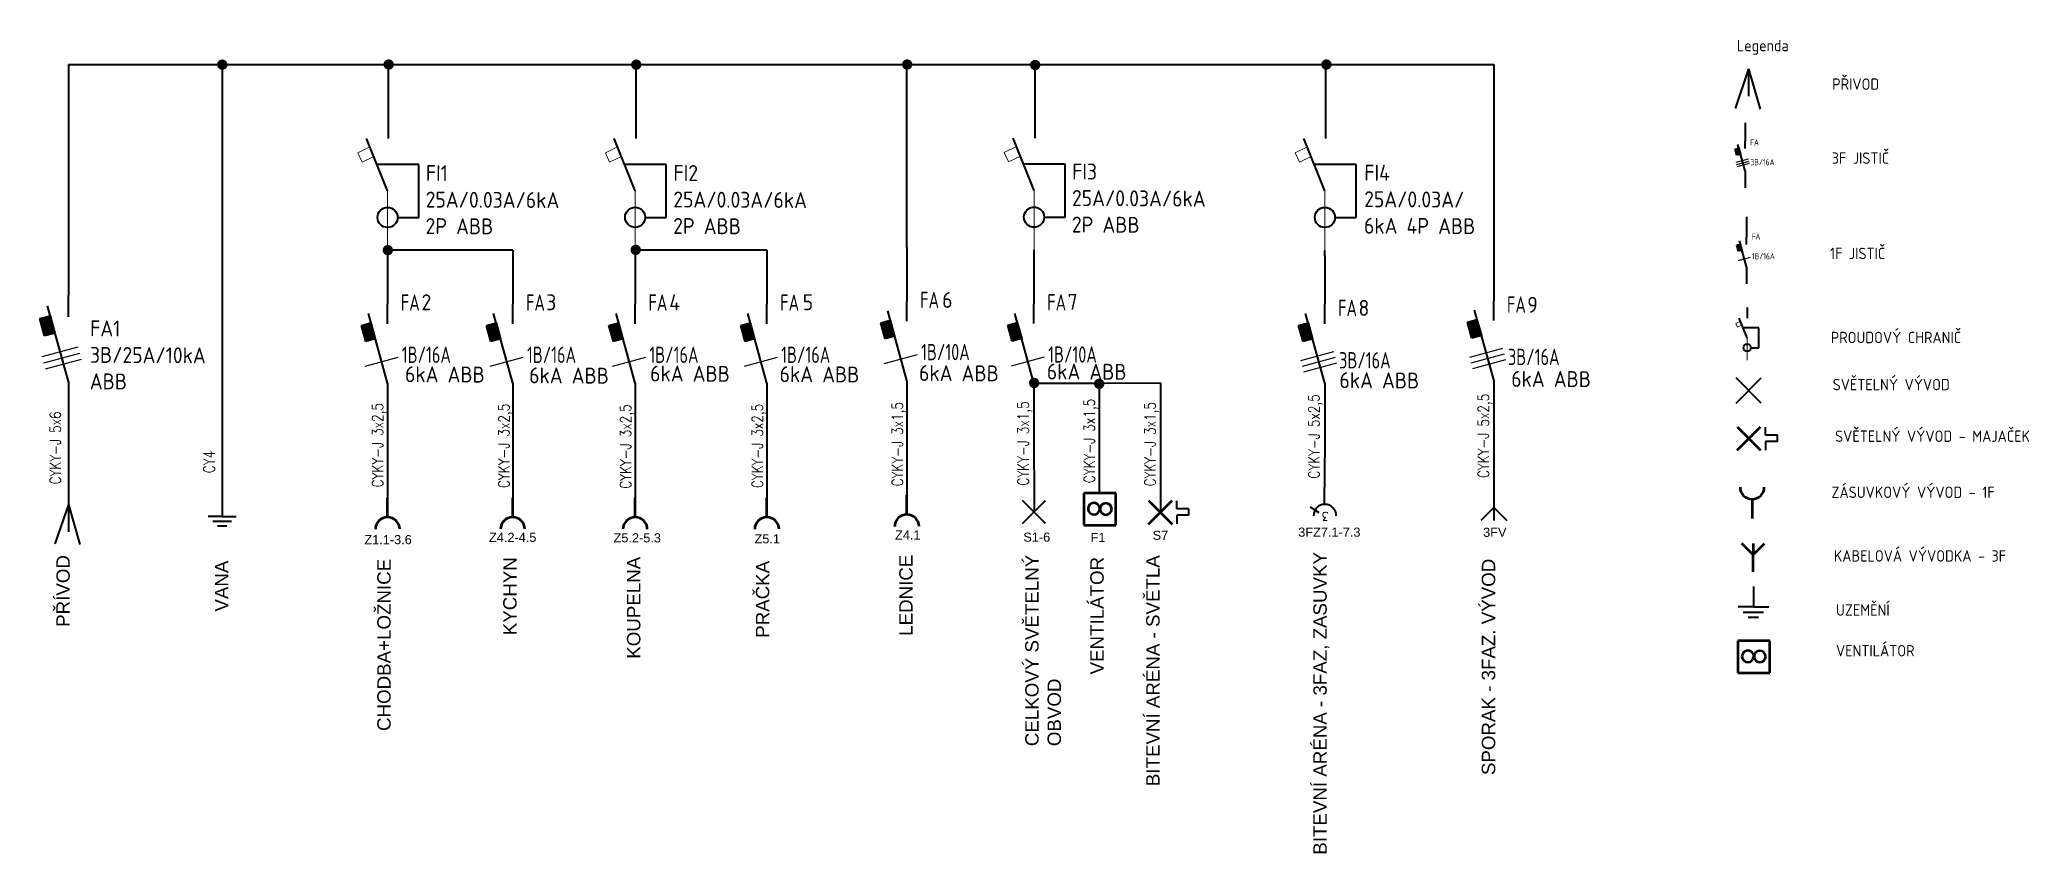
# Model space of a CAD drawing. Header units: millimetres. Extents: x 459177 to 594917, y 133800 to 189249.
import ezdxf

# ---------------------------------------------------------------- set-up
doc = ezdxf.new("R2010")
doc.units = ezdxf.units.MM
doc.linetypes.add('ACAD_ISO02W100', pattern=[15, 12, -3])
doc.linetypes.add('ACAD_ISO10W100', pattern=[18.5, 12, -3, 0.5, -3])
for name, color, linetype, lineweight in [('_OP opláštění 1', 255, 'Continuous', 5), ('_PO popis 1', 255, 'Continuous', 5), ('ELEKTRO', 7, 'Continuous', 50), ('elektro tenká', 150, 'Continuous', 35), ('ESI_měřeno', 40, 'Continuous', 35), ('ESI_OP', 50, 'ACAD_ISO02W100', 35), ('ESI_rozpiska', 7, 'Continuous', 20), ('ESI_rozvadec_line', 1, 'Continuous', 35), ('ESI_rozvadecR_line', 1, 'Continuous', 35), ('ESI_svítidla', 50, 'Continuous', 35), ('ESI_uzem', 50, 'Continuous', 35), ('ESI_vývody', 42, 'Continuous', 35), ('ESI_zásuvky', 92, 'Continuous', 35)]:
    doc.layers.add(name, color=color, linetype=linetype, lineweight=lineweight)
for name, color, linetype in [('ESI_rozvadec_poc.fazi', 4, 'Continuous'), ('ESI_rozvadecR_poc.fazi', 4, 'Continuous'), ('ESI_rozvadecR_text', 4, 'Continuous')]:
    doc.layers.add(name, color=color, linetype=linetype)
doc.styles.add('Kóta 50', font='isocp2.shx', dxfattribs={"height": 100})
doc.styles.add('RaCaTEXT', font='isocp2.shx')
doc.styles.add('Romans', font='simplex.shx')
doc.styles.get("Standard").update_dxf_attribs({"font": 'arial.ttf'})

# ---------------------------------------------------------------- blocks, each defined once
blk = doc.blocks.new('FA 1F jistic')
at = {"layer": 'ESI_rozvadecR_line'}
for p, q in [((6305, 2755), (6305, 2342)), ((6104, 2178), (6177, 2198)), ((6138, 2056), (6104, 2178)), ((6177, 2198), (6211, 2076)), ((6211, 2076), (6138, 2056)), ((6305, 1735), (6305, 1391))]:
    blk.add_line(p, q, dxfattribs=at)
at = {"layer": 'ESI_rozvadecR_line', "linetype": 'Continuous'}
for p, q in [((6305, 2190), (6305, 2342)), ((6305, 1735), (6158, 2269))]:
    blk.add_line(p, q, dxfattribs=at)
at = {"layer": 'ESI_rozvadecR_line'}
for points in [[(6138, 2056), (6211, 2076), (6104, 2178), (6177, 2198)], [(6211, 2076), (6211, 2076), (6177, 2198)]]:
    blk.add_trace(points, dxfattribs=at)
at = {"layer": 'ESI_rozvadecR_poc.fazi'}
blk.add_line((6132, 1866), (6386, 1935), dxfattribs=at)
at = {"layer": 'ESI_rozvadecR_text', "style": 'RaCaTEXT', "width": 0.8}
blk.add_text('FA', height=125, dxfattribs=at).set_placement((6407, 2291))
blk = doc.blocks.new('FA 1F jistič')
at = {"layer": 'ESI_rozvadecR_line', "linetype": 'ACAD_ISO10W100'}
blk.add_blockref('FA 1F jistic', (-6305, -1391), dxfattribs=at)
at = {"layer": 'ESI_rozvadecR_text', "style": 'RaCaTEXT', "width": 0.8}
for tag, p in [('1', (308, 901)), ('6A', (109, 500))]:
    blk.add_attdef(tag, p, '', height=125, dxfattribs=at)
blk = doc.blocks.new('uzem')
at = {"layer": 'ESI_uzem'}
for p, q in [((65215, 10395), (65215, 10215)), ((65215, 10215), (65080, 10215)), ((65125, 10170), (65215, 10170)), ((65215, 10215), (65350, 10215)), ((65215, 10170), (65305, 10170)), ((65170, 10125), (65260, 10125))]:
    blk.add_line(p, q, dxfattribs=at)
blk = doc.blocks.new('*U21')
at = {"layer": 'elektro tenká', "true_color": 0xed1f24}
h = blk.add_hatch(color=240, dxfattribs=at)
h.dxf.hatch_style = 1
h.paths.add_polyline_path([(2, 0, 1), (-2, 0, 1)])
blk = doc.blocks.new('*U22')
at = {"layer": 'elektro tenká', "true_color": 0xed1f24}
h = blk.add_hatch(color=240, dxfattribs=at)
h.dxf.hatch_style = 1
h.paths.add_polyline_path([(2, 0, 1), (-2, 0, 1)])
blk = doc.blocks.new('sv')
at = {"layer": 'ESI_svítidla'}
for p, q in [((-110, -110), (110, 110)), ((110, -110), (-110, 110))]:
    blk.add_line(p, q, dxfattribs=at)
blk = doc.blocks.new('3zas')
at = {"layer": 'ESI_zásuvky'}
for p, q in [((52315, 22091), (52165, 22091)), ((52390, 22043), (52340, 21968))]:
    blk.add_line(p, q, dxfattribs=at)
blk.add_arc((52415, 22093), 100, 90, 270, dxfattribs=at)
at = {"layer": 'ESI_zásuvky', "style": 'Romans'}
blk.add_text('3', height=75, rotation=270, dxfattribs=at).set_placement((52382, 22130))
blk = doc.blocks.new('FA 3F jistic')
at = {"layer": 'ESI_rozvadec_line'}
for p, q in [((98851, -21054), (98851, -21425)), ((98649, -21589), (98722, -21569)), ((98683, -21711), (98649, -21589)), ((98722, -21569), (98756, -21691)), ((98756, -21691), (98683, -21711)), ((98851, -22032), (98851, -22376))]:
    blk.add_line(p, q, dxfattribs=at)
at = {"layer": 'ESI_rozvadec_line', "linetype": 'Continuous'}
for p, q in [((98851, -21577), (98851, -21425)), ((98851, -22032), (98703, -21498))]:
    blk.add_line(p, q, dxfattribs=at)
at = {"layer": 'ESI_rozvadec_line'}
for points in [[(98683, -21711), (98756, -21691), (98649, -21589), (98722, -21569)], [(98756, -21691), (98756, -21691), (98722, -21569)]]:
    blk.add_trace(points, dxfattribs=at)
at = {"layer": 'ESI_rozvadec_poc.fazi'}
for p, q in [((98666, -21857), (98920, -21788)), ((98678, -21901), (98932, -21832)), ((98690, -21944), (98943, -21875))]:
    blk.add_line(p, q, dxfattribs=at)
blk = doc.blocks.new('FA 3F jistič')
at = {"layer": 'ESI_měřeno'}
blk.add_blockref('FA 3F jistic', (-35729, 10418), dxfattribs=at)
at = {"layer": 'ESI_rozvadecR_text', "style": 'RaCaTEXT', "width": 0.8}
blk.add_text('FA', height=125, dxfattribs=at).set_placement((63223, -11099))
blk = doc.blocks.new('FA 3f jis')
at = {"layer": 'ESI_OP'}
blk.add_blockref('FA 3F jistič', (-63122, 11958), dxfattribs=at)
at = {"layer": 'ESI_rozvadecR_text', "style": 'RaCaTEXT', "width": 0.8}
for tag, p in [('5', (308, 864)), ('16A', (109, 458))]:
    blk.add_attdef(tag, p, '', height=125, dxfattribs=at)
blk = doc.blocks.new('3vyv')
at = {"layer": 'ESI_vývody'}
for p, q in [((0, 0), (250, 0)), ((150, 0), (250, 100)), ((250, 100), (150, 0)), ((150, 0), (250, -100))]:
    blk.add_line(p, q, dxfattribs=at)
blk = doc.blocks.new('*U42')
at = {"layer": 'elektro tenká', "true_color": 0xed1f24}
h = blk.add_hatch(color=240, dxfattribs=at)
h.dxf.hatch_style = 1
h.paths.add_polyline_path([(2, 0, 1), (-2, 0, 1)])
blk = doc.blocks.new('*U43')
at = {"layer": 'elektro tenká', "true_color": 0xed1f24}
h = blk.add_hatch(color=240, dxfattribs=at)
h.dxf.hatch_style = 1
h.paths.add_polyline_path([(2, 0, 1), (-2, 0, 1)])
blk = doc.blocks.new('*U44')
at = {"layer": 'elektro tenká', "true_color": 0xed1f24}
h = blk.add_hatch(color=240, dxfattribs=at)
h.dxf.hatch_style = 1
h.paths.add_polyline_path([(2, 0, 1), (-2, 0, 1)])
blk = doc.blocks.new('*U45')
at = {"layer": 'elektro tenká', "true_color": 0xed1f24}
h = blk.add_hatch(color=240, dxfattribs=at)
h.dxf.hatch_style = 1
h.paths.add_polyline_path([(2, 0, 1), (-2, 0, 1)])
blk = doc.blocks.new('*U46')
at = {"layer": 'elektro tenká', "true_color": 0xed1f24}
h = blk.add_hatch(color=240, dxfattribs=at)
h.dxf.hatch_style = 1
h.paths.add_polyline_path([(2, 0, 1), (-2, 0, 1)])
blk = doc.blocks.new('*U47')
at = {"layer": 'elektro tenká', "true_color": 0xed1f24}
h = blk.add_hatch(color=240, dxfattribs=at)
h.dxf.hatch_style = 1
h.paths.add_polyline_path([(2, 0, 1), (-2, 0, 1)])
blk = doc.blocks.new('*U48')
at = {"layer": 'elektro tenká', "true_color": 0xed1f24}
h = blk.add_hatch(color=240, dxfattribs=at)
h.dxf.hatch_style = 1
h.paths.add_polyline_path([(2, 0, 1), (-2, 0, 1)])
blk = doc.blocks.new('*U49')
at = {"layer": 'elektro tenká', "true_color": 0xed1f24}
h = blk.add_hatch(color=240, dxfattribs=at)
h.dxf.hatch_style = 1
h.paths.add_polyline_path([(2, 0, 1), (-2, 0, 1)])

msp = doc.modelspace()

# ---------------------------------------------------------------- linework, layer by layer
at = {"layer": 'ELEKTRO', "color": 2, "ltscale": 2}
for p, q in [((574986, 161265), (576594, 162873)), ((574986, 162873), (576594, 161265)), ((530420, 158342), (530420, 156167)), ((532596, 158342), (530420, 158342)), ((532596, 156167), (532596, 158342)), ((534830, 156241), (536438, 157849)), ((534830, 157849), (536438, 156241)), ((530420, 156167), (532596, 156167)), ((575042, 148280), (575042, 146104)), ((577218, 148280), (575042, 148280)), ((577218, 146104), (577218, 148280)), ((575042, 146104), (577218, 146104))]:
    msp.add_line(p, q, dxfattribs=at)
at = {"layer": 'ELEKTRO', "color": 4, "ltscale": 2}
for p, q in [((482904, 156708), (482904, 158014)), ((491445, 156708), (491445, 158014)), ((499799, 156708), (499799, 158014)), ((508788, 156708), (508788, 158014)), ((518338, 156894), (518338, 158199)), ((576015, 157929), (576015, 156623))]:
    msp.add_line(p, q, dxfattribs=at)
at = {"layer": 'ELEKTRO', "color": 18, "ltscale": 2, "true_color": 0x000000}
for p, q in [((576089, 154134), (575312, 154911)), ((576089, 154911), (576089, 154134)), ((576089, 154134), (576866, 154911)), ((576089, 152969), (576089, 154134))]:
    msp.add_line(p, q, dxfattribs=at)
at = {"layer": 'ELEKTRO', "color": 2, "ltscale": 2}
for centre, radius, start, end in [((531103, 157270), 405, 357.85321, 182.14679), ((531913, 157252), 405, 0.30878, 179.69122), ((531103, 157297), 407, 186.01242, 353.98758), ((531913, 157280), 406, 183.65836, 356.34164), ((575725, 147207), 405, 357.85321, 182.14679), ((575725, 147234), 407, 186.01242, 353.98758), ((576535, 147189), 405, 0.30878, 179.69122), ((576535, 147218), 406, 183.65836, 356.34164)]:
    msp.add_arc(centre, radius, start, end, dxfattribs=at)
at = {"layer": 'ELEKTRO', "color": 4, "ltscale": 2}
for centre, start, end in [((576015, 158758), 180, 0), ((482904, 155879), 0, 180), ((491445, 155879), 0, 180), ((499799, 155879), 0, 180), ((508788, 155879), 0, 180), ((518338, 156064), 0, 180)]:
    msp.add_arc(centre, 829, start, end, dxfattribs=at)
at = {"layer": 'ESI_rozvadec_line'}
for p, q in [((461125, 187573), (546933, 187573)), ((461125, 187573), (461126, 175420)), ((471629, 187573), (471629, 158011)), ((482976, 184448), (482976, 187573)), ((527088, 184468), (527088, 187565)), ((546933, 184448), (546933, 187573)), ((482976, 182528), (482976, 184448)), ((499870, 182533), (499870, 184452)), ((527088, 182548), (527088, 184468)), ((546933, 182528), (546933, 184448)), ((491446, 174908), (482905, 174908)), ((508789, 174908), (499800, 174908)), ((546862, 174532), (546862, 174881)), ((575699, 170278), (575699, 171000)), ((527009, 165850), (531455, 165850)), ((531455, 165850), (531455, 158361)), ((518339, 162960), (518339, 158196)), ((558386, 163005), (558386, 159681)), ((461126, 162632), (461125, 157581)), ((482905, 162775), (482905, 158011)), ((491446, 162775), (491446, 158011)), ((499800, 162775), (499800, 158011)), ((508789, 162775), (508789, 158011)), ((527009, 162793), (527013, 157061)), ((535646, 162793), (535651, 157061)), ((546862, 162775), (546842, 158746)), ((558386, 159681), (558386, 158696))]:
    msp.add_line(p, q, dxfattribs=at)
at = {"layer": 'ESI_rozvadec_line', "lineweight": 9}
for p, q in [((481707, 181947), (480875, 181545)), ((498601, 181951), (497769, 181549)), ((525820, 181967), (524987, 181564)), ((545665, 181947), (544832, 181545)), ((481164, 180900), (480875, 181545)), ((481164, 180900), (481970, 181289)), ((498059, 180905), (497769, 181549)), ((498059, 180905), (498864, 181294)), ((525277, 180920), (524987, 181564)), ((525277, 180920), (526083, 181309)), ((545122, 180900), (544832, 181545)), ((545122, 180900), (545928, 181289)), ((575222, 170059), (574909, 169908)), ((575018, 169665), (574909, 169908)), ((575018, 169665), (575321, 169812))]:
    msp.add_line(p, q, dxfattribs=at)
at = {"layer": 'ESI_rozvadec_line', "lineweight": 35}
for p, q in [((482904, 178954), (481475, 182528)), ((499798, 178959), (498369, 182533)), ((527017, 178974), (525587, 182548)), ((546862, 178954), (545432, 182528)), ((575672, 168934), (575135, 170278))]:
    msp.add_line(p, q, dxfattribs=at)
at = {"layer": 'ESI_rozvadec_line', "lineweight": 5}
for p, q in [((482189, 180741), (485031, 180741)), ((485031, 177141), (485031, 180741)), ((499084, 180746), (501925, 180746)), ((501925, 177146), (501925, 180746)), ((526302, 180761), (529143, 180761)), ((529143, 177161), (529143, 180761)), ((546147, 180741), (548989, 180741)), ((548989, 177141), (548989, 180741)), ((482904, 178954), (482904, 174881)), ((499798, 178959), (499798, 174885)), ((527017, 178974), (527017, 174900)), ((546862, 178954), (546862, 174881)), ((483982, 177141), (485031, 177141)), ((500876, 177146), (501925, 177146)), ((528095, 177161), (529143, 177161)), ((547940, 177141), (548989, 177141)), ((575403, 169606), (576472, 169606)), ((575672, 168934), (575672, 167402)), ((576472, 168252), (576472, 169606)), ((576077, 168252), (576472, 168252))]:
    msp.add_line(p, q, dxfattribs=at)
at = {"layer": 'ESI_rozvadec_line', "ltscale": 2}
for p, q in [((485031, 180741), (482189, 180741)), ((485031, 177141), (485031, 180741)), ((501925, 180746), (499084, 180746)), ((501925, 177146), (501925, 180746)), ((529143, 180761), (526302, 180761)), ((529143, 177161), (529143, 180761)), ((548989, 180741), (546147, 180741)), ((548989, 177141), (548989, 180741)), ((483591, 177141), (485031, 177141)), ((500485, 177146), (501925, 177146)), ((527704, 177161), (529143, 177161)), ((547549, 177141), (548989, 177141)), ((576472, 169606), (575403, 169606)), ((576472, 168252), (576472, 169606)), ((575930, 168252), (576472, 168252))]:
    msp.add_line(p, q, dxfattribs=at)
for centre, radius in [((482904, 177141), 687), ((499798, 177146), 687), ((527017, 177161), 687), ((546862, 177141), 687), ((575672, 168252), 258)]:
    msp.add_circle(centre, radius, dxfattribs=at)
at = {"layer": 'ESI_rozvadecR_line'}
for p, q in [((499870, 184452), (499870, 187573)), ((518339, 175093), (518339, 187573)), ((546933, 187573), (558386, 187573)), ((558386, 187573), (558386, 174763)), ((531455, 165850), (535644, 165866)), ((535644, 165866), (535646, 162793))]:
    msp.add_line(p, q, dxfattribs=at)
at = {"layer": 'ESI_svítidla', "ltscale": 2}
for p, q in [((576926, 162306), (576926, 162852)), ((577732, 162306), (576926, 162306)), ((577732, 161871), (576926, 161871)), ((576926, 161871), (576926, 161279)), ((536769, 157282), (536769, 157828)), ((537575, 157282), (536769, 157282)), ((537575, 156847), (536769, 156847)), ((536769, 156847), (536769, 156255))]:
    msp.add_line(p, q, dxfattribs=at)
at = {"layer": 'ESI_svítidla', "color": 2, "ltscale": 2}
for p, q in [((577732, 161871), (577732, 162306)), ((537575, 156847), (537575, 157282))]:
    msp.add_line(p, q, dxfattribs=at)
at = {"layer": 'ESI_vývody'}
for p, q in [((575774, 187267), (574849, 184576)), ((575774, 187267), (575774, 185404)), ((575774, 187267), (576558, 184521)), ((461125, 157581), (460200, 154891)), ((461125, 157581), (461125, 155718)), ((461125, 157581), (461909, 154835))]:
    msp.add_line(p, q, dxfattribs=at)

# ---------------------------------------------------------------- block references
at = {"layer": '_OP opláštění 1', "ltscale": 2, "xscale": 7.770713653917253, "yscale": 7.770713653917253, "zscale": 7.770713653917253}
msp.add_blockref('sv', (575772, 165344), dxfattribs=at)
at = {"layer": 'ESI_rozvadecR_line'}
ref = msp.add_blockref('FA 3f jis', (575534, 179168), dxfattribs=dict(at, xscale=3.34418356990626, yscale=3.34418356990626, zscale=3.34418356990626))
ref.add_attrib('16A', '3B/16A', (575899, 180699), dxfattribs={"layer": 'ESI_rozvadecR_text', "height": 418, "style": 'RaCaTEXT', "width": 0.8})
ref = msp.add_blockref('FA 1F jistič', (575634, 172613), dxfattribs=dict(at, xscale=3.34418356990626, yscale=3.34418356990626, zscale=3.34418356990626))
ref.add_attrib('6A', '1B/16A', (575999, 174286), dxfattribs={"layer": 'ESI_rozvadecR_text', "height": 418, "style": 'RaCaTEXT', "width": 0.8})
for name, p, xscale, yscale, zscale in [('FA 3F jistic', (-494961, 379054), 9.67202804062243, 9.67202804062243, 9.67202804062243), ('sv', (527013, 157061), 7.085690232635688, 7.085690232635688, 7.085690232635688)]:
    msp.add_blockref(name, p, dxfattribs=dict(at, xscale=xscale, yscale=yscale, zscale=zscale))
ref = msp.add_blockref('FA 1F jistič', (482905, 162775), dxfattribs=dict(at, xscale=8.892891677719964, yscale=8.892891677719964, zscale=8.892891677719964))
ref.add_attrib('6A', '1B/16A', (483875, 167222), dxfattribs={"layer": 'ESI_rozvadecR_text', "height": 1111.6, "style": 'RaCaTEXT', "width": 0.8})
ref = msp.add_blockref('FA 1F jistič', (491446, 162775), dxfattribs=dict(at, xscale=8.892891677719964, yscale=8.892891677719964, zscale=8.892891677719964))
ref.add_attrib('6A', '1B/16A', (492417, 167222), dxfattribs={"layer": 'ESI_rozvadecR_text', "height": 1111.6, "style": 'RaCaTEXT', "width": 0.8})
ref = msp.add_blockref('FA 1F jistič', (499800, 162775), dxfattribs=dict(at, xscale=8.892891677719964, yscale=8.892891677719964, zscale=8.892891677719964))
ref.add_attrib('6A', '1B/16A', (500770, 167222), dxfattribs={"layer": 'ESI_rozvadecR_text', "height": 1111.6, "style": 'RaCaTEXT', "width": 0.8})
ref = msp.add_blockref('FA 1F jistič', (508789, 162775), dxfattribs=dict(at, xscale=8.892891677719964, yscale=8.892891677719964, zscale=8.892891677719964))
ref.add_attrib('6A', '1B/16A', (509760, 167222), dxfattribs={"layer": 'ESI_rozvadecR_text', "height": 1111.6, "style": 'RaCaTEXT', "width": 0.8})
ref = msp.add_blockref('FA 1F jistič', (518339, 162960), dxfattribs=dict(at, xscale=8.892891677719964, yscale=8.892891677719964, zscale=8.892891677719964))
ref.add_attrib('6A', '1B/10A', (519309, 167407), dxfattribs={"layer": 'ESI_rozvadecR_text', "height": 1111.6, "style": 'RaCaTEXT', "width": 0.8})
ref = msp.add_blockref('FA 1F jistič', (527009, 162793), dxfattribs=dict(at, xscale=8.892891677719964, yscale=8.892891677719964, zscale=8.892891677719964))
ref.add_attrib('6A', '1B/10A', (527980, 167240), dxfattribs={"layer": 'ESI_rozvadecR_text', "height": 1111.6, "style": 'RaCaTEXT', "width": 0.8})
ref = msp.add_blockref('FA 3f jis', (546862, 162775), dxfattribs=dict(at, xscale=8.892891677719964, yscale=8.892891677719964, zscale=8.892891677719964))
ref.add_attrib('16A', '3B/16A', (547833, 166846), dxfattribs={"layer": 'ESI_rozvadecR_text', "height": 1111.6, "style": 'RaCaTEXT', "width": 0.8})
ref = msp.add_blockref('FA 3f jis', (558386, 163005), dxfattribs=dict(at, xscale=8.892891677719964, yscale=8.892891677719964, zscale=8.892891677719964))
ref.add_attrib('16A', '3B/16A', (559356, 167076), dxfattribs={"layer": 'ESI_rozvadecR_text', "height": 1111.6, "style": 'RaCaTEXT', "width": 0.8})
at = {"layer": 'ESI_rozvadecR_line', "xscale": 8.892891677719964, "yscale": 8.892891677719964, "zscale": 8.892891677719964, "rotation": 270}
msp.add_blockref('3vyv', (558386, 158696), dxfattribs=at)
at = {"layer": 'ESI_rozvadecR_text', "xscale": 177.8578335543993, "yscale": 177.8578335543993, "zscale": 177.8578335543993}
for name, p in [('*U21', (471630, 187557)), ('*U22', (482980, 187567)), ('*U48', (499878, 187555)), ('*U46', (518361, 187567)), ('*U44', (527094, 187530)), ('*U47', (546965, 187565)), ('*U42', (482923, 174909)), ('*U49', (499837, 174929)), ('*U43', (527023, 165856)), ('*U45', (531461, 165798))]:
    msp.add_blockref(name, p, dxfattribs=at)
at = {"layer": 'ESI_svítidla', "ltscale": 2, "xscale": 7.770713653917253, "yscale": 7.770713653917253, "zscale": 7.770713653917253, "rotation": 270}
msp.add_blockref('3zas', (375181, 564104), dxfattribs=at)
at = {"layer": 'ESI_uzem', "ltscale": 2}
for p, xscale, yscale, zscale in [((9536, 84363), 7.085690232635688, 7.085690232635688, 7.085690232635688), ((69330, 71212), 7.770713653917253, 7.770713653917253, 7.770713653917253)]:
    msp.add_blockref('uzem', p, dxfattribs=dict(at, xscale=xscale, yscale=yscale, zscale=zscale))

# ---------------------------------------------------------------- texts
at = {"layer": '_PO popis 1', "ltscale": 2, "attachment_point": 1, "style": 'Kóta 50'}
for s, width, insert, char_height in [('Legenda', 18156.59, (574968, 189246), 777.1), ('P{\\Fisocp2|c238;ŘIVOD}', 18156.59, (581475, 186618), 777.07), ('3F JISTI{\\Fisocp2|c238;Č}', 18156.59, (581444, 181573), 777.07), ('1F JISTI{\\Fisocp2|c238;Č}', 18156.59, (581325, 175073), 777.07), ('{\\Fisocp2|c238;PROUDOVÝ CHRANIČ}', 18156.59, (581380, 169345), 777.07), ('SVĚTELN{\\Fisocp2|c238;Ý VÝVOD}', 18156.59, (581506, 166134), 777.07), (' SVĚTELN{\\Fisocp2|c238;Ý VÝVOD - MAJAČEK}', 24035.82, (581228, 162614), 777.07), ('ZÁSUVKOV{\\Fisocp2|c238;Ý} {\\Fisocp2|c238;VÝVOD - }1F', 18156.59, (581422, 158794), 777.07), ('KABELOVÁ VÝVODKA {\\Fisocp2|c238;- }3F', 18156.59, (581586, 154454), 777.07), ('UZEMĚNÍ', 18156.59, (581733, 150765), 777.1), ('VENTILÁTOR', 18156.59, (581733, 147991), 777.1)]:
    msp.add_mtext_dynamic_manual_height_columns(s, width=width, gutter_width=97.1, heights=[0], dxfattribs=dict(at, insert=insert, char_height=char_height))
at = {"layer": 'ESI_rozpiska', "lineweight": 30, "style": 'Romans', "width": 0.8}
for s, height, p in [('CYKY-J 3x2,5', 751.66, (482596, 158739)), ('CYKY-J 3x2,5', 751.66, (491217, 158692)), ('CYKY-J 3x2,5', 751.66, (499518, 158644)), ('CYKY-J 3x2,5', 751.66, (508519, 158687)), ('CYKY-J 3x1,5', 751.66, (518069, 158805)), ('CYKY-J 3x1,5', 751.66, (526650, 158856)), ('CYKY-J 3x1,5', 751.66, (531164, 159027)), ('CYKY-J 3x1,5', 751.66, (535306, 158803)), ('CYKY-J 5x2,5', 751.66, (546491, 159337)), ('CYKY-J 5x2,5', 751.66, (558055, 159372)), ('CYKY-J 5x6', 751.7, (460613, 158943)), ('CY4', 751.7, (471110, 159706))]:
    msp.add_text(s, height=height, rotation=90, dxfattribs=at).set_placement(p)
at = {"layer": 'ESI_rozpiska', "ltscale": 2, "attachment_point": 1}
for s, width, heights, insert, char_height in [('Z1.1{\\fArial|b0|i0|c238|p34;-3.6}', 3541.71, [2421], (481326, 155487), 621.66), ('Z4.{\\fArial|b0|i0|c238|p34;2-4.5}', 3541.71, [2421], (489828, 155640), 621.66), ('Z5.1', 3541.71, [2421], (507941, 155542), 621.7), ('{\\fArial|b0|i0|c238|p34;S1-6}', 3541.71, [2421], (526286, 155657), 621.66), ('F1', 1920.88, [0], (530872, 155635), 621.7), ('{\\fArial|b0|i0|c238|p34;S}7', 3541.71, [2421], (535108, 155783), 621.66), ('3FZ7.1-7.3', 3541.71, [2421], (545042, 155996), 621.7), ('3FV', 13159.18, [0], (557658, 155988), 621.7)]:
    msp.add_mtext_dynamic_manual_height_columns(s, width=width, gutter_width=3108, heights=heights, dxfattribs=dict(at, insert=insert, char_height=char_height))
for s, width, gutter_width, heights, insert, char_height, rotation in [('Z{\\fArial|b0|i0|c238|p34;5}.{\\fArial|b0|i0|c238|p34;2-5.3}', 621.66, 3108, [0], (498327, 155609), 621.66, 360), ('Z4.1', 621.66, 3108, [0], (517534, 155802), 621.7, 360), ('P{\\fArial|b0|i0|c238|p34;ŘÍVOD}', 5204.57, 4568, [1508], (460308, 149229), 913.53, 90), ('VANA', 5204.57, 4568, [1508], (471128, 150271), 913.5, 90), ('\\pxt8;CHODBA+LO{\\fArial|b0|i0|c238|p34;ŽNICE} ', 13646.89, 4568, [1508], (482203, 142131), 913.53, 90), ('\\pxt8;KYCHY{\\fArial|b0|i0|c238|p34;N}', 13646.89, 4568, [1508], (490796, 148660), 913.53, 90), ('\\pxt8;KOUPELNA', 13646.89, 4568, [1508], (499241, 147055), 913.53, 90), ('\\pxt8;PRA{\\fArial|b0|i0|c238|p34;ČKA}', 13646.89, 4568, [1508], (508036, 148482), 913.53, 90), ('\\pxt8;LEDNICE', 13646.89, 4568, [1508], (517817, 148619), 913.53, 90), ('{\\fArial|b0|i0|c238|p34;CELKOVÝ SVĚTELNÝ \\POBVOD}', 13646.89, 4568, [4188], (526415, 141095), 913.53, 90), ('\\pxt8;VENTIL{\\fArial|b0|i0|c238|p34;Á}TOR', 13646.89, 4568, [1508], (530853, 145983), 913.53, 90), ('\\pxt8;BI{\\fArial|b0|i0|c238|p34;TEVNÍ ARÉNA - SVĚTLA}', 23437, 4568, [4954], (534669, 138371), 913.53, 90), ('\\pxt8;BI{\\fArial|b0|i0|c238|p34;TEVNÍ ARÉNA - }3FAZ, ZASUVKY', 23437, 4568, [4954], (546073, 133696), 913.53, 90), ('\\pxt8;SPORAK - 3FAZ. V{\\fArial|b0|i0|c238|p34;ÝVOD}', 23437, 4568, [4954], (557566, 139124), 913.53, 90)]:
    msp.add_mtext_dynamic_manual_height_columns(s, width=width, gutter_width=gutter_width, heights=heights, dxfattribs=dict(at, insert=insert, char_height=char_height, rotation=rotation))
at = {"layer": 'ESI_rozvadecR_text', "char_height": 1084.44, "attachment_point": 1, "rotation": 359.71301}
for s, width, heights, insert in [('{\\Fisocp2|c0;FI1\\P\\Fisocp2|c238;25\\Fisocp2|c0;A/0.03A\\Fisocp2|c238;/6kA\\P\\Fisocp2|c0;2P \\Fisocp2|c238;ABB\\Fisocp2|c0; }', 11162.37, [9317], (485519, 180711)), ('{\\Fisocp2|c0;FI\\Fisocp2|c238;2\\P25\\Fisocp2|c0;A/0.03A\\Fisocp2|c238;/6kA\\P\\Fisocp2|c0;2P \\Fisocp2|c238;ABB}', 10764.26, [8768], (502414, 180716)), ('{\\Fisocp2|c0;FI\\Fisocp2|c238;3\\Fisocp2|c0;\\P\\Fisocp2|c238;25\\Fisocp2|c0;A/0.03A\\Fisocp2|c238;/6kA\\P\\Fisocp2|c0;2P \\Fisocp2|c238;ABB}', 8795.31, [6675], (529618, 180814)), ('{\\Fisocp2|c0;FI\\Fisocp2|c238;4\\P25\\Fisocp2|c0;A/0.03A\\Fisocp2|c238;/\\P6kA \\Fisocp2|c0;4P \\Fisocp2|c238;ABB}', 10616.82, [9516], (549552, 180736)), ('{\\Fisocp2|c0;2}', 1252.16, [1074], (485223, 171903)), ('{\\Fisocp2|c0;3}', 1252.16, [1074], (493735, 171900)), ('{\\Fisocp2|c0;4}', 1252.16, [1074], (502139, 171895)), ('{\\Fisocp2|c0;5}', 1252.16, [1074], (511238, 171904)), ('{\\Fisocp2|c0;6}', 1252.16, [1074], (520751, 172057)), ('{\\Fisocp2|c0;7}', 1252.16, [1074], (529305, 171928)), ('{\\Fisocp2|c238;8}', 1252.16, [1074], (549158, 171517)), ('{\\Fisocp2|c238;9}', 1252.16, [1074], (560671, 171728)), ('{\\Fisocp2|c0;F\\Fisocp2|c238;A\\Fisocp2|c0;1\\P\\Fisocp2|c238;3B\\Fisocp2|c0;/25A\\Fisocp2|c238;/10kA \\PABB}', 13346.75, [8390], (462614, 170124)), ('{\\Fisocp2|c238;6kA ABB}', 6430.58, [3390], (484102, 166995)), ('{\\Fisocp2|c238;6kA ABB}', 6430.58, [3390], (500826, 167044)), ('{\\Fisocp2|c238;6kA ABB}', 6430.58, [3390], (509661, 167000)), ('{\\Fisocp2|c238;6kA ABB}', 6430.58, [3390], (519175, 167077)), ('{\\Fisocp2|c238;6kA ABB}', 6430.58, [3390], (527893, 167182)), ('{\\Fisocp2|c238;6kA ABB}', 6430.58, [3390], (492572, 166919)), ('{\\Fisocp2|c238;6kA ABB}', 6430.58, [3390], (547860, 166589)), ('{\\Fisocp2|c238;6kA ABB}', 6430.58, [3390], (559579, 166682))]:
    msp.add_mtext_dynamic_manual_height_columns(s, width=width, gutter_width=131, heights=heights, dxfattribs=dict(at, insert=insert))

doc.saveas('drawing.dxf')
